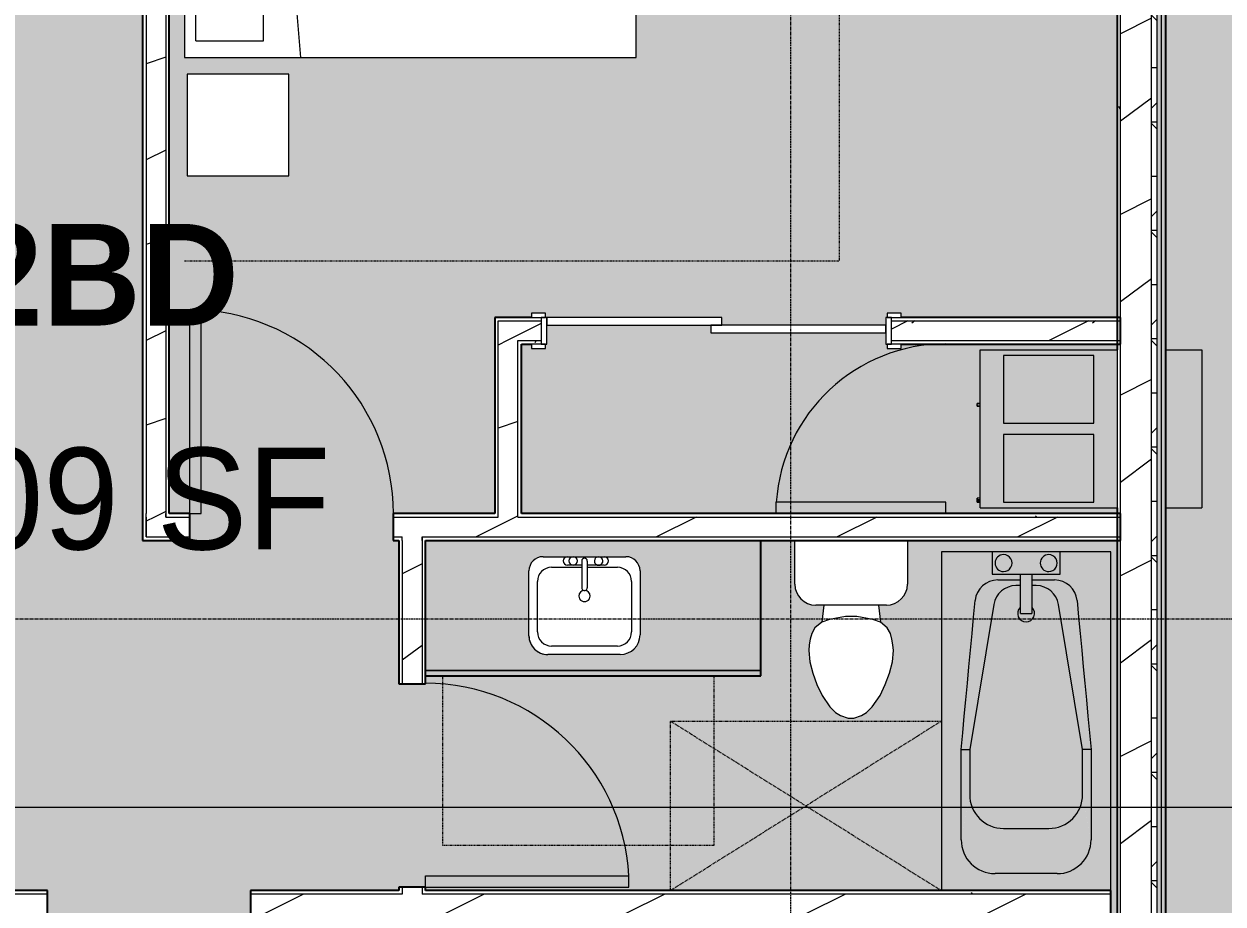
# Model space of a CAD drawing. Header units: inches. Extents: x -4501 to -113, y 9396 to 12816.
# Drawn here: x -2300 to -2087.7, y 11818.1 to 11973.9 of the extents above; entities that cross this region are included whole.
import ezdxf

# ---------------------------------------------------------------- set-up
doc = ezdxf.new("R2010")
doc.units = ezdxf.units.IN
doc.header["$MEASUREMENT"] = 0
for name, pattern in [('Dash 1_16_', [0.125, 0.0625, -0.0625]), ('Grid Line 1_2_', [0.875, 0.5, -0.125, 0.125, -0.125]), ('Hidden 1_8_', [0.1875, 0.125, -0.0625])]:
    doc.linetypes.add(name, pattern=pattern)
for name, color, linetype, lineweight in [('0-1', 7, 'Continuous', 5), ('0-3', 7, 'Continuous', 9), ('A-AREA-IDEN', 2, 'Continuous', 9), ('A-AREA-PATT-5', 254, 'Continuous', 9), ('A-DETL-HDLN-1', 7, 'Hidden 1_8_', 9), ('A-DOOR-3', 7, 'Continuous', 9), ('A-DOOR-4', 90, 'Continuous', 13), ('A-DOOR-FRAM-2', 90, 'Continuous', 13), ('A-FLOR-5', 192, 'Continuous', 5), ('A-WALL', 113, 'Continuous', 9), ('A-WALL-3', 250, 'Continuous', 25), ('A-WALL-4', 7, 'Continuous', 9), ('A-WALL-5', 113, 'Continuous', 5), ('A-WALL-6', 113, 'Continuous', 25), ('A-WALL-PATT-1', 7, 'Continuous', 9), ('A-WALL-PATT-2', 8, 'Continuous', 9), ('A-WALL-PATT-3', 111, 'Continuous', 9), ('G-ANNO-SYMB', 111, 'Continuous', 9), ('I-FURN-2', 7, 'Continuous', 9), ('I-FURN-HDLN-1', 254, 'Dash 1_16_', 9), ('M-EQPM-1', 8, 'Continuous', 9), ('M-EQPM-2', 7, 'Continuous', 9), ('P-SANR-FIXT-1', 7, 'Continuous', 9), ('P-SANR-FIXT-2', 254, 'Continuous', 9), ('Q-CASE-1', 254, 'Continuous', 9), ('Q-CASE-2', 250, 'Continuous', 25), ('Q-CASE-3', 7, 'Continuous', 9), ('S-GRID-1', 1, 'Grid Line 1_2_', 9)]:
    doc.layers.add(name, color=color, linetype=linetype, lineweight=lineweight)
doc.styles.add('Century Gothic', font='ufonts.com_century-gothic.ttf', dxfattribs={"height": 18})
doc.styles.add('Century Gothic_B', font='GOTHICB.TTF', dxfattribs={"height": 18})
pattern_1 = [(0, (0, 0), (61.44, 15.36), [2.534, -43.546, 2.534, -43.546, -245.76]), (0, (0, 0), (61.44, 15.36), [-92.16, 2.534, -89.626, 2.534, -43.546, -107.52]), (0, (0, 0), (61.44, 15.36), [-230.4, 2.534, -28.186, 2.534, -74.266]), (120, (23.04, 7.68), (-44.02215, 45.5286), [2.534, -43.546, 2.534, -43.546, -245.76]), (120, (23.04, 7.68), (-44.02215, 45.5286), [-92.16, 2.534, -89.626, 2.534, -43.546, -107.52]), (120, (23.04, 7.68), (-44.02215, 45.5286), [-230.4, 2.534, -28.186, 2.534, -74.266]), (240, (30.72, 38.4), (-17.41785, -60.8886), [2.534, -43.546, 2.534, -43.546, -245.76]), (240, (30.72, 38.4), (-17.41785, -60.8886), [-92.16, 2.534, -89.626, 2.534, -43.546, -107.52]), (240, (30.72, 38.4), (-17.41785, -60.8886), [-230.4, 2.534, -28.186, 2.534, -74.266])]
pattern_2 = [(216.87, (12.795, 31.987), (95.9612857, 63.9749714), [15.994, -143.942]), (206.565, (31.987, 22.391), (-31.986981, -31.986924), [35.763, -35.763]), (198.435, (31.987, 6.397), (-63.974746, -31.987128), [20.231, -80.922])]

# ---------------------------------------------------------------- blocks, each defined once
blk = doc.blocks.new('Single-Flush - 36_ x 84_-1372824-FLOOR PLAN - 1ST FLOOR')
at = {"layer": 'A-DOOR-3'}
blk.add_arc((18, -2.38), 36.07, 180, 266.8211, dxfattribs=at)
at = {"layer": 'A-DOOR-4'}
for p, q in [((16, -2.38), (16, -38.39)), ((18, -2.38), (16, -2.38)), ((18, -2.38), (18, -38.39)), ((18, -38.39), (16, -38.39))]:
    blk.add_line(p, q, dxfattribs=at)
blk = doc.blocks.new('Bed-Standard - King 78_ x 80_-1242963-FLOOR PLAN - 1ST FLOOR')
at = {"layer": 'I-FURN-2'}
for p, q in [((49.69, 38.2), (-28.31, 38.2)), ((-28.31, 38.2), (-28.31, -41.8)), ((-25.31, 36.2), (-25.31, 24.2)), ((-25.31, 36.2), (46.69, 36.2)), ((46.69, 36.2), (46.69, 24.2)), ((49.69, -41.8), (49.69, 38.2)), ((49.69, 24.2), (-28.31, 17.63)), ((-25.31, 24.2), (46.69, 24.2)), ((-28.31, -41.8), (49.69, -41.8))]:
    blk.add_line(p, q, dxfattribs=at)
at = {"layer": 'I-FURN-HDLN-1'}
for p, q in [((-64.31, 38.2), (-64.31, -77.8)), ((73.69, -77.8), (73.69, 38.2)), ((-64.31, -77.8), (73.69, -77.8))]:
    blk.add_line(p, q, dxfattribs=at)
blk = doc.blocks.new('Table-Night Stand - 18_ x 18_ x 24_-1352623-FLOOR PLAN - 1ST FLOOR')
at = {"layer": 'I-FURN-2'}
for p, q in [((18.15, 18), (0.15, 18)), ((0.15, 18), (0.15, 0)), ((18.15, 0), (18.15, 18)), ((0.15, 0), (18.15, 0))]:
    blk.add_line(p, q, dxfattribs=at)
blk = doc.blocks.new('FOLDING_SLIDING CLOSET - 60_ x 80_-1372877-FLOOR PLAN - 1ST FLOOR')
at = {"layer": 'A-DOOR-3'}
for p, q in [((-30.25, 3), (-32.75, 3)), ((-32.75, 3), (-32.75, 2.25)), ((-32.75, 2.25), (-30.25, 2.25)), ((-30.25, 2.25), (-30.25, 3)), ((32.75, 3), (30.25, 3)), ((30.25, 3), (30.25, 2.25)), ((30.25, 2.25), (32.75, 2.25)), ((32.75, 2.25), (32.75, 3)), ((-30.25, -2.5), (-32.75, -2.5)), ((-32.75, -2.5), (-32.75, -3.25)), ((-32.75, -3.25), (-30.25, -3.25)), ((-30.25, -3.25), (-30.25, -2.5)), ((32.75, -2.5), (30.25, -2.5)), ((30.25, -2.5), (30.25, -3.25)), ((30.25, -3.25), (32.75, -3.25)), ((32.75, -3.25), (32.75, -2.5))]:
    blk.add_line(p, q, dxfattribs=at)
at = {"layer": 'A-DOOR-4'}
for p, q in [((1, 2.25), (-30, 2.25)), ((-30, 2.25), (-30, 0.87)), ((1, 0.87), (1, 2.25)), ((-30, 0.87), (1, 0.87)), ((30, 0.87), (-1, 0.87)), ((-1, 0.87), (-1, -0.5)), ((30, -0.5), (30, 0.87)), ((-1, -0.5), (30, -0.5))]:
    blk.add_line(p, q, dxfattribs=at)
at = {"layer": 'A-DOOR-FRAM-2'}
for p, q in [((-30, 2.25), (-31, 2.25)), ((-31, 2.25), (-31, -2.5)), ((-30, -2.5), (-30, 2.25)), ((30, 2.25), (30, -2.5)), ((31, 2.25), (30, 2.25)), ((31, -2.5), (31, 2.25)), ((-31, -2.5), (-30, -2.5)), ((30, -2.5), (31, -2.5))]:
    blk.add_line(p, q, dxfattribs=at)
blk = doc.blocks.new('M_Sink Vanity-Square - 500 x 440mm-1372835-FLOOR PLAN - 1ST FLOOR')
at = {"layer": 'P-SANR-FIXT-1'}
for p, q in [((-5.72, 10.23), (7.14, 10.23)), ((-5.72, 10.23), (7.14, 10.23)), ((-5.22, 8.73), (6.46, 8.73)), ((-9.22, -4.59), (-9.22, 6.73)), ((-9.22, -4.59), (-9.22, 6.73)), ((10.46, 6.91), (10.46, -4.59)), ((10.46, 6.91), (10.46, -4.59)), ((-7.72, -2.72), (-7.72, 6.23)), ((8.96, 6.23), (8.96, -2.72)), ((0.12, -6.33), (0.12, -1.59)), ((1.12, -6.33), (1.12, -1.59)), ((0.12, -5.22), (-5.22, -5.22)), ((-2.88, -5.59), (0.12, -5.59)), ((6.46, -5.22), (1.12, -5.22)), ((1.12, -5.59), (3.62, -5.59)), ((7.96, -7.09), (-6.72, -7.09)), ((7.96, -7.09), (-6.72, -7.09)), ((3.62, -7.09), (-2.88, -7.09))]:
    blk.add_line(p, q, dxfattribs=at)
for centre, radius, start, end in [((-5.72, 6.73), 3.5, 90, 180), ((-5.72, 6.73), 3.5, 90, 180), ((-5.22, 6.23), 2.5, 90, 180), ((6.46, 6.23), 2.5, 360, 90), ((7.14, 6.91), 3.32, 0, 90), ((7.14, 6.91), 3.32, 360, 90), ((0.62, -0.13), 1, 360, 180), ((0.62, -0.13), 1, 180, 0), ((0.62, -1.59), 0.5, 360, 180), ((-5.22, -2.72), 2.5, 180, 270), ((6.46, -2.72), 2.5, 270, 360), ((-6.72, -4.59), 2.5, 180, 270), ((-6.72, -4.59), 2.5, 180, 270), ((-2.88, -6.34), 0.75, 90, 270), ((-1.88, -6.34), 0.75, 360, 180), ((-1.88, -6.34), 0.75, 180, 0), ((0.62, -6.33), 0.5, 180, 0), ((2.62, -6.34), 0.75, 0, 180), ((2.62, -6.34), 0.75, 180, 0), ((3.62, -6.34), 0.75, 270, 90), ((7.96, -4.59), 2.5, 270, 0), ((7.96, -4.59), 2.5, 270, 0)]:
    blk.add_arc(centre, radius, start, end, dxfattribs=at)
blk = doc.blocks.new('Toilet-Domestic-3D - Toilet-Domestic-3D-1352612-FLOOR PLAN - 1ST FLOOR')
at = {"layer": 'P-SANR-FIXT-1'}
for p, q in [((-9.98, 11.75), (-9.98, 19.48)), ((9.98, 19.48), (9.98, 11.75)), ((6.25, 8.02), (-6.25, 8.02)), ((-4.86, 8.02), (-5.21, 5)), ((4.86, 8.02), (5.21, 5)), ((-5.21, 5), (-6.4, 4)), ((-3.84, 5.5), (-5.21, 5)), ((-1, 6), (-3.84, 5.5)), ((1, 6), (-1, 6)), ((3.84, 5.5), (1, 6)), ((5.21, 5), (3.84, 5.5)), ((6.4, 4), (5.21, 5)), ((-6.97, 3), (-7.24, 2)), ((-6.4, 4), (-6.97, 3)), ((6.97, 3), (6.4, 4)), ((7.24, 2), (6.97, 3)), ((-7.41, 1), (-7.5, 0)), ((-7.24, 2), (-7.41, 1)), ((7.41, 1), (7.24, 2)), ((7.5, 0), (7.41, 1)), ((-7.5, 0), (-7.33, -1.99)), ((-7.33, -1.99), (-6.79, -4)), ((6.79, -4), (7.33, -1.99)), ((7.33, -1.99), (7.5, 0)), ((-6.79, -4), (-6.06, -6)), ((6.06, -6), (6.79, -4)), ((-6.06, -6), (-5.13, -8)), ((5.13, -8), (6.06, -6)), ((-5.13, -8), (-3.74, -10)), ((3.74, -10), (5.13, -8)), ((-3.74, -10), (-2.74, -11)), ((2.74, -11), (3.74, -10)), ((-2.74, -11), (-1.87, -11.5)), ((-1.87, -11.5), (-0.5, -12)), ((-0.5, -12), (0.5, -12)), ((0.5, -12), (1.87, -11.5)), ((1.87, -11.5), (2.74, -11))]:
    blk.add_line(p, q, dxfattribs=at)
for centre, start, end in [((-6.25, 11.75), 180, 270), ((6.25, 11.75), 270, 360)]:
    blk.add_arc(centre, 3.73, start, end, dxfattribs=at)
blk = doc.blocks.new('OD_CW_Base Cabinet - OD_CW_Base Cabinet-1372836-FLOOR PLAN - 1ST FLOOR')
at = {"layer": 'Q-CASE-1'}
h = blk.add_hatch(color=256, dxfattribs=at)
h.paths.add_polyline_path([(55.92, 1), (61.99, 1), (61.99, 24), (2.61, 24), (2.61, 1), (40.61, 1)], flags=0)
h.paths.add_polyline_path([(26.78, 3.8), (24.25, 3.8), (23.39, 3.92), (22.59, 4.25), (21.9, 4.77), (21.37, 5.46), (21.04, 6.26), (20.93, 7.12), (21.01, 19.27), (21.26, 19.88), (21.66, 20.39), (22.18, 20.79), (22.78, 21.04), (23.43, 21.13), (38.76, 21.04), (39.36, 20.79), (39.88, 20.39), (40.28, 19.88), (40.53, 19.27), (40.61, 18.63), (40.61, 7.3), (40.49, 6.4), (40.14, 5.55), (39.59, 4.83), (38.86, 4.27), (38.02, 3.92), (37.11, 3.8)], flags=0)
blk.add_hatch(color=256, dxfattribs=at).paths.add_polyline_path([(61.99, 0), (61.99, 1), (2.61, 1), (2.61, 0)], flags=0)
at = {"layer": 'Q-CASE-2'}
for p, q in [((61.99, 0), (61.99, 24)), ((2.61, 0), (61.99, 0))]:
    blk.add_line(p, q, dxfattribs=at)
at = {"layer": 'Q-CASE-3'}
for p, q in [((61.99, 24), (61.99, 1)), ((2.61, 1), (61.99, 1)), ((61.99, 1), (2.61, 1)), ((61.99, 0), (2.61, 0)), ((61.99, 1), (61.99, 0))]:
    blk.add_line(p, q, dxfattribs=at)
blk = doc.blocks.new('Bath Tub - Maestro - 60_x30_-1352617-FLOOR PLAN - 1ST FLOOR')
at = {"layer": 'P-SANR-FIXT-2'}
for points in [[(60, 20.22), (60, 30), (0, 30), (0, 21), (4, 21), (4, 16), (5, 16), (5.06, 20.74), (5.21, 21.33), (5.48, 21.94), (5.83, 22.49), (6.27, 22.97), (6.79, 23.38), (7.36, 23.69), (7.98, 23.91), (9.35, 24.09), (35, 26.5), (51, 26.5), (52.55, 26.3), (54, 25.7), (55.24, 24.74), (56.2, 23.5), (56.8, 22.05), (57, 20.22), (57, 9.5), (56.91, 8.46), (56.64, 7.45), (56.2, 6.5), (55.6, 5.64), (54.86, 4.9), (54, 4.3), (53.05, 3.86), (52.04, 3.59), (51, 3.5), (35, 3.5), (7.98, 6.09), (7.36, 6.31), (6.79, 6.62), (6.27, 7.03), (5.83, 7.51), (5.48, 8.06), (5.21, 8.67), (5.05, 9.3), (5, 9.96), (5, 14), (4, 13.96), (4, 9), (0, 9), (0, 0), (60, 0), (60, 5.65)], [(35, 25), (35, 26.5), (8.63, 24.03), (9.35, 20.74), (34.79, 24.97)], [(51, 26.5), (35, 26.5), (35, 25), (43, 25), (49.91, 26.3)], [(57, 20.5), (56.8, 22.05), (56.2, 23.5), (55.24, 24.74), (53.74, 25.8), (52.55, 26.3), (51, 26.5), (43, 25), (44.55, 24.8), (46, 24.2), (47.24, 23.24), (48.2, 22), (48.84, 20.22), (49, 19), (56.8, 20.46)], [(9.35, 20.74), (8.63, 24.03), (7.98, 23.91), (7.35, 23.69), (6.74, 23.34), (6.27, 22.97), (5.72, 22.32), (5.48, 21.94), (5.21, 21.33), (5.01, 20.22), (5.05, 19.87), (6, 16.8), (6.24, 18.17), (6.98, 19.41), (8.03, 20.28), (9.22, 20.7)], [(49, 11), (49, 19), (48.8, 20.55), (48.16, 22.05), (47.03, 23.4), (46, 24.2), (44.55, 24.8), (42.98, 25), (34.79, 24.97), (9.22, 20.7), (7.96, 20.22), (6.82, 19.17), (6.24, 18.17), (6, 16.8), (6, 16), (10.94, 16), (10.94, 14), (6, 14), (6.05, 12.94), (6.24, 11.83), (6.98, 10.59), (8.03, 9.72), (9.35, 9.26), (35, 5), (43, 5), (44.55, 5.2), (46.03, 5.83), (47.28, 6.81), (48.2, 8), (48.8, 9.5), (48.9, 10.25)], [(57, 20.5), (49, 19), (49, 11), (57, 9.5), (57, 20.22)], [(10.94, 16), (4, 16), (4, 14), (10.94, 14)], [(9.35, 9.26), (8.03, 9.72), (6.95, 10.62), (6.24, 11.83), (6, 13.2), (5, 9.96), (5.05, 9.3), (5.24, 8.6), (5.72, 7.68), (5.87, 7.47), (6.33, 6.98), (6.79, 6.62), (7.36, 6.31), (8, 6.08), (8.63, 5.97), (9.22, 8.67)], [(57, 9.5), (49, 11), (48.8, 9.45), (48.12, 7.9), (47.24, 6.76), (46, 5.8), (44.55, 5.2), (43.07, 4.99), (51, 3.5), (52.04, 3.59), (53.05, 3.86), (54, 4.3), (54.95, 5), (55.72, 5.83), (56.34, 6.81), (56.76, 7.9), (56.93, 8.66)], [(35, 4.91), (35, 5), (9.35, 9.26), (8.63, 5.97), (35, 3.5), (35, 4.87)], [(51, 3.5), (42.98, 5), (35, 5), (35, 3.5), (49, 3.5)]]:
    blk.add_hatch(color=256, dxfattribs=at).paths.add_polyline_path(points, flags=0)
h = blk.add_hatch(color=256, dxfattribs=at)
h.paths.add_polyline_path([(4, 17.7), (4, 21), (0, 21), (0, 9), (4, 9), (4, 17.55)], flags=0)
h.paths.add_polyline_path([(3.5, 11), (3.45, 10.61), (3.3, 10.25), (3.06, 9.94), (2.75, 9.7), (2.39, 9.55), (2, 9.5), (1.61, 9.55), (1.25, 9.7), (0.94, 9.94), (0.7, 10.25), (0.55, 10.61), (0.5, 11), (0.55, 11.39), (0.7, 11.75), (0.94, 12.06), (1.25, 12.3), (1.61, 12.45), (2, 12.5), (2.39, 12.45), (2.75, 12.3), (3.06, 12.06), (3.33, 11.67), (3.45, 11.39)], flags=0)
h.paths.add_polyline_path([(3.5, 19), (3.33, 18.33), (3.3, 18.25), (3.02, 17.91), (2.75, 17.7), (2.39, 17.55), (2, 17.5), (1.61, 17.55), (1.25, 17.7), (0.94, 17.94), (0.7, 18.25), (0.55, 18.61), (0.5, 19), (0.55, 19.39), (0.7, 19.75), (1.15, 20.22), (1.25, 20.3), (1.61, 20.45), (2, 20.5), (2.39, 20.45), (2.85, 20.22), (3.06, 20.06), (3.3, 19.75), (3.45, 19.39)], flags=0)
h = blk.add_hatch(color=256, dxfattribs=at)
h.paths.add_polyline_path([(3.5, 11), (3.33, 11.67), (3.3, 11.75), (3.06, 12.06), (2.75, 12.3), (2.39, 12.45), (2, 12.5), (1.61, 12.45), (1.25, 12.3), (0.94, 12.06), (0.7, 11.75), (0.55, 11.39), (0.5, 11), (0.55, 10.61), (0.7, 10.25), (0.94, 9.94), (1.25, 9.7), (1.61, 9.55), (2, 9.5), (2.39, 9.55), (2.75, 9.7), (3.06, 9.94), (3.3, 10.25), (3.45, 10.61)], flags=0)
h.paths.add_polyline_path([(3.5, 19), (3.45, 19.39), (3.3, 19.75), (2.85, 20.22), (2.75, 20.3), (2.38, 20.45), (2, 20.5), (1.61, 20.45), (1.15, 20.22), (0.94, 20.06), (0.7, 19.75), (0.55, 19.39), (0.5, 19), (0.55, 18.61), (0.7, 18.25), (0.94, 17.94), (1.25, 17.7), (1.61, 17.55), (2, 17.5), (2.39, 17.55), (3.02, 17.91), (3.06, 17.94), (3.33, 18.33), (3.45, 18.61)], flags=0)
h = blk.add_hatch(color=256, dxfattribs=at)
h.paths.add_polyline_path([(6, 16), (6, 16.8), (5, 20.04), (5, 16), (5.86, 16)], flags=0)
h.paths.add_polyline_path([(6, 14), (5, 14), (5.05, 10.13), (6, 13.2)], flags=0)
at = {"layer": 'P-SANR-FIXT-1'}
for p, q in [((60, 30), (0, 30)), ((0, 30), (0, 21)), ((35, 26.5), (51, 26.5)), ((35, 26.5), (35, 25)), ((35, 25), (9.35, 20.74)), ((43, 25), (35, 25)), ((4, 21), (0, 21)), ((0, 21), (0, 9)), ((4, 16), (4, 21)), ((5, 16), (5, 20.04)), ((57, 20.5), (57, 9.5)), ((49, 11), (49, 19)), ((4, 14), (4, 16)), ((4, 16), (10.94, 16)), ((6, 16.8), (6, 16)), ((10.94, 14), (10.94, 16)), ((4, 9), (4, 14)), ((10.94, 14), (4, 14)), ((5, 9.96), (5, 14)), ((6, 14), (6, 13.2)), ((0, 9), (0, 0)), ((0, 9), (4, 9)), ((9.35, 9.26), (35, 5)), ((35, 3.5), (35, 5)), ((35, 5), (43, 5)), ((51, 3.5), (35, 3.5)), ((0, 0), (60, 0))]:
    blk.add_line(p, q, dxfattribs=at)
at = {"layer": 'P-SANR-FIXT-1', "flags": 128}
for points in [[(8.63, 24.03), (11.56, 24.3), (14.49, 24.58), (17.42, 24.85), (20.35, 25.13), (23.28, 25.4), (26.21, 25.68), (29.14, 25.95), (32.07, 26.23), (35, 26.5)], [(35, 3.5), (32.07, 3.77), (29.14, 4.05), (26.21, 4.32), (23.28, 4.6), (20.35, 4.87), (17.42, 5.15), (14.49, 5.42), (11.56, 5.7), (8.63, 5.97)]]:
    blk.add_lwpolyline(points, dxfattribs=at)
at = {"layer": 'P-SANR-FIXT-1'}
for centre, radius, start, end in [((51, 20.5), 6, 360, 90), ((9, 20.04), 4, 95.3558, 180), ((43, 19), 6, 360, 90), ((2, 19), 1.5, 360, 180), ((10, 16.8), 4, 99.4223, 180), ((2, 19), 1.5, 180, 360), ((10.94, 15), 1.5, 360, 135), ((10.94, 15), 1.5, 225, 360), ((10, 13.2), 4, 180, 260.5777), ((2, 11), 1.5, 360, 180), ((2, 11), 1.5, 180, 360), ((43, 11), 6, 270, 0), ((9, 9.96), 4, 180, 264.6442), ((51, 9.5), 6, 270, 360)]:
    blk.add_arc(centre, radius, start, end, dxfattribs=at)
blk = doc.blocks.new('Single-Flush - 36_ x 84_-1372839-FLOOR PLAN - 1ST FLOOR')
at = {"layer": 'A-DOOR-3'}
blk.add_arc((18, 2.37), 36.07, 93.1789, 180, dxfattribs=at)
at = {"layer": 'A-DOOR-4'}
for p, q in [((16, 2.37), (16, 38.39)), ((18, 38.39), (16, 38.39)), ((18, 2.37), (18, 38.39)), ((18, 2.37), (16, 2.37))]:
    blk.add_line(p, q, dxfattribs=at)
blk = doc.blocks.new('HVAC_SPVU_AlliedAir_MGE4 - HVAC_SPVU_AlliedAir_MGE4-V63-FLOOR PLAN - 1ST FLOOR')
at = {"layer": 'M-EQPM-1'}
h = blk.add_hatch(color=256, dxfattribs=at)
h.paths.add_polyline_path([(-14, 12.13), (-14, -12.12), (14, -12.12), (14, 12.13), (-13, 12.13)], flags=0)
h.paths.add_polyline_path([(-13, 8), (-1, 8), (-1, -8), (-13, -8), (-13, -1.25)], flags=0)
h.paths.add_polyline_path([(1, 8), (13, 8), (13, -8), (1, -8)], flags=0)
for points in [[(-12.89, 12.13), (-12.36, 12.13), (-12.44, 12.63), (-12.89, 12.63)], [(4.19, 12.13), (4.31, 12.13), (4.25, 12.63), (4.19, 12.63)], [(-14, -27.12), (14, -27.12), (14, -20.75), (-14, -20.75)]]:
    blk.add_hatch(color=256, dxfattribs=at).paths.add_polyline_path(points, flags=0)
h = blk.add_hatch(color=256, dxfattribs=at)
h.paths.add_polyline_path([(-13, -8), (-1, -8), (-1, 8), (-13, 8), (-13, -1.25)], flags=0)
h.paths.add_polyline_path([(1, -8), (13, -8), (13, 8), (1, 8)], flags=0)
at = {"layer": 'M-EQPM-2'}
for p, q in [((-14, 12.13), (14, 12.13)), ((-14, 12.13), (-14, -12.12)), ((-13, 12.63), (-13, 12.13)), ((-12.89, 12.63), (-13, 12.63)), ((-13, 12.63), (-12.25, 12.63)), ((-12.25, 12.63), (-12.36, 12.63)), ((-12.25, 12.13), (-12.25, 12.63)), ((4, 12.63), (4, 12.13)), ((4.19, 12.63), (4, 12.63)), ((4, 12.63), (4.5, 12.63)), ((4.5, 12.63), (4.31, 12.63)), ((4.5, 12.13), (4.5, 12.63)), ((14, 12.13), (14, -12.12)), ((-1, 8), (-13, 8)), ((-13, 8), (-13, -8)), ((-1, -8), (-1, 8)), ((13, 8), (1, 8)), ((1, 8), (1, -8)), ((13, -8), (13, 8)), ((-13, -8), (-1, -8)), ((1, -8), (13, -8)), ((14, -12.12), (-14, -12.12)), ((-14, -20.75), (-14, -27.12)), ((14, -20.75), (14, -27.12)), ((14, -27.12), (-14, -27.12))]:
    blk.add_line(p, q, dxfattribs=at)
blk = doc.blocks.new('Single-Flush - 30_ x 80_-1421383-FLOOR PLAN - 1ST FLOOR')
at = {"layer": 'A-DOOR-3'}
blk.add_arc((15, -2.375), 30.067, 180, 266.18593, dxfattribs=at)
at = {"layer": 'A-DOOR-4'}
for p, q in [((13, -2.375), (13, -32.375)), ((15, -2.375), (13, -2.375)), ((15, -2.375), (15, -32.375)), ((15, -32.375), (13, -32.375))]:
    blk.add_line(p, q, dxfattribs=at)
blk = doc.blocks.new('1750 Ox - Unit Layouts_rvt-1-FLOOR PLAN - 1ST FLOOR')
at = {"layer": 'A-WALL-PATT-1'}
h = blk.add_hatch(dxfattribs=at)
h.set_pattern_fill('FP_2', color=256, style=0, pattern_type=2)
h.set_pattern_definition(pattern_1)
h.paths.add_polyline_path([(-2279.06, 11883.13), (-2278.43, 11883.13), (-2278.44, 12080.59), (-2279.06, 12080.59), (-2279.06, 11883.18)], flags=0)
h = blk.add_hatch(dxfattribs=at)
h.set_pattern_fill('FP_2', color=256, style=0, pattern_type=2)
h.set_pattern_definition(pattern_1)
h.paths.add_polyline_path([(-2106.45, 11917.25), (-2106.45, 11917.88), (-2146.42, 11917.88), (-2146.42, 11917.25), (-2130.7, 11917.25)], flags=0)
h.paths.add_polyline_path([(-2212.56, 11917.25), (-2208.42, 11917.25), (-2208.42, 11917.88), (-2212.56, 11917.88)], flags=0)
h = blk.add_hatch(dxfattribs=at)
h.set_pattern_fill('FP_2', color=256, style=0, pattern_type=2)
h.set_pattern_definition(pattern_1)
h.paths.add_polyline_path([(-2216.68, 11886.63), (-2216.06, 11886.63), (-2216.06, 11887.25), (-2234.68, 11887.25), (-2234.68, 11886.63), (-2222.03, 11886.63)], flags=0)
h.paths.add_polyline_path([(-2106.45, 11886.63), (-2106.45, 11887.25), (-2212.56, 11887.25), (-2212.56, 11886.63), (-2117.33, 11886.63)], flags=0)
h.paths.add_polyline_path([(-2270.68, 11886.63), (-2270.68, 11887.25), (-2274.93, 11887.25), (-2274.93, 11886.63), (-2274.31, 11886.63)], flags=0)
h = blk.add_hatch(dxfattribs=at)
h.set_pattern_fill('FP_2', color=256, style=0, pattern_type=2)
h.set_pattern_definition(pattern_1)
h.paths.add_polyline_path([(-2107.55, 11819.88), (-2107.55, 11820.5), (-2229.55, 11820.5), (-2229.55, 11819.88), (-2111.05, 11819.88)], flags=0)
h.paths.add_polyline_path([(-2370.3, 11819.88), (-2359.3, 11819.88), (-2359.3, 11820.5), (-2370.3, 11820.5)], flags=0)
h.paths.add_polyline_path([(-2295.91, 11819.88), (-2295.91, 11820.5), (-2309.3, 11820.5), (-2309.3, 11819.88), (-2301.8, 11819.88)], flags=0)
h.paths.add_polyline_path([(-2259.91, 11819.88), (-2233.05, 11819.88), (-2233.05, 11820.5), (-2259.91, 11820.5)], flags=0)
at = {"layer": 'A-WALL-PATT-2'}
h = blk.add_hatch(dxfattribs=at)
h.set_pattern_fill('FP_4', color=256, style=0, pattern_type=2)
h.set_pattern_definition(pattern_2)
h.paths.add_polyline_path([(-2274.93, 11886.63), (-2274.93, 12080.69), (-2278.43, 12080.69), (-2278.43, 11886.63)], flags=0)
h = blk.add_hatch(dxfattribs=at)
h.set_pattern_fill('FP_4', color=256, style=0, pattern_type=2)
h.set_pattern_definition(pattern_2)
h.paths.add_polyline_path([(-2130.7, 11917.88), (-2106.45, 11917.93), (-2106.45, 11921.38), (-2146.42, 11921.38), (-2146.42, 11917.88)], flags=0)
h.paths.add_polyline_path([(-2212.56, 11917.88), (-2208.42, 11917.88), (-2208.42, 11921.38), (-2216.06, 11921.38), (-2216.06, 11917.88)], flags=0)
h = blk.add_hatch(dxfattribs=at)
h.set_pattern_fill('FP_4', color=256, style=0, pattern_type=2)
h.set_pattern_definition(pattern_2)
h.paths.add_polyline_path([(-2216.06, 11886.63), (-2212.56, 11886.63), (-2212.56, 11917.88), (-2216.06, 11917.88), (-2216.06, 11887.25)], flags=0)
h = blk.add_hatch(dxfattribs=at)
h.set_pattern_fill('FP_4', color=256, style=0, pattern_type=2)
h.set_pattern_definition(pattern_2)
h.paths.add_polyline_path([(-2106.45, 11883.13), (-2105.82, 11883.13), (-2105.82, 11886.63), (-2234.68, 11886.63), (-2234.68, 11883.13), (-2117.33, 11883.13)], flags=0)
h.paths.add_polyline_path([(-2274.93, 11883.13), (-2270.68, 11883.13), (-2270.68, 11886.63), (-2278.43, 11886.63), (-2278.43, 11883.13)], flags=0)
h = blk.add_hatch(dxfattribs=at)
h.set_pattern_fill('FP_4', color=256, style=0, pattern_type=2)
h.set_pattern_definition(pattern_2)
h.paths.add_polyline_path([(-2233.05, 11819.88), (-2229.55, 11819.88), (-2229.55, 11821.13), (-2233.05, 11821.13), (-2233.05, 11820.5)], flags=0)
h.paths.add_polyline_path([(-2229.55, 11857.13), (-2229.55, 11883.13), (-2233.05, 11883.13), (-2233.05, 11857.13)], flags=0)
h = blk.add_hatch(dxfattribs=at)
h.set_pattern_fill('FP_4', color=256, style=0, pattern_type=2)
h.set_pattern_definition(pattern_2)
h.paths.add_polyline_path([(-2107.55, 11816.38), (-2107.55, 11819.88), (-2259.91, 11819.88), (-2259.91, 11816.38), (-2117.33, 11816.38)], flags=0)
h.paths.add_polyline_path([(-2359.3, 11816.38), (-2359.3, 11819.88), (-2366.8, 11819.88), (-2366.8, 11816.38), (-2366.17, 11816.38)], flags=0)
h.paths.add_polyline_path([(-2309.3, 11816.38), (-2295.91, 11816.38), (-2295.91, 11819.88), (-2309.3, 11819.88)], flags=0)
at = {"layer": 'A-DETL-HDLN-1'}
for p, q in [((-2225.89, 11828.5), (-2225.89, 11858.5)), ((-2177.89, 11858.5), (-2177.89, 11828.5)), ((-2185.55, 11850.5), (-2137.55, 11850.5)), ((-2185.55, 11820.5), (-2185.55, 11850.5)), ((-2185.55, 11850.5), (-2137.55, 11820.5)), ((-2137.55, 11850.5), (-2185.55, 11820.5)), ((-2177.89, 11828.5), (-2225.89, 11828.5))]:
    blk.add_line(p, q, dxfattribs=at)
at = {"layer": 'A-WALL-3'}
for p, q in [((-2279.06, 12080.69), (-2279.06, 11887.25)), ((-2274.31, 11887.25), (-2274.31, 12080.69)), ((-2210.17, 11922), (-2216.68, 11922)), ((-2216.68, 11922), (-2216.68, 11921.38)), ((-2216.68, 11921.38), (-2216.68, 11917.25)), ((-2105.82, 11922), (-2144.67, 11922)), ((-2105.82, 11917.25), (-2105.82, 11922)), ((-2216.68, 11917.25), (-2216.68, 11887.25)), ((-2211.93, 11917.25), (-2210.17, 11917.25)), ((-2211.93, 11887.25), (-2211.93, 11917.25)), ((-2144.67, 11917.25), (-2105.82, 11917.25)), ((-2279.06, 11887.25), (-2279.06, 11883.13)), ((-2270.68, 11887.25), (-2274.31, 11887.25)), ((-2270.68, 11882.5), (-2270.68, 11887.25)), ((-2216.68, 11887.25), (-2234.68, 11887.25)), ((-2234.68, 11887.25), (-2234.68, 11882.5)), ((-2105.82, 11887.25), (-2211.93, 11887.25)), ((-2105.82, 11882.5), (-2105.82, 11887.25)), ((-2279.06, 11883.13), (-2279.06, 11882.5)), ((-2279.06, 11882.5), (-2270.68, 11882.5)), ((-2234.68, 11882.5), (-2233.67, 11882.5)), ((-2233.67, 11882.5), (-2233.67, 11857.13)), ((-2228.92, 11857.13), (-2228.92, 11882.5)), ((-2228.92, 11882.5), (-2105.82, 11882.5)), ((-2233.67, 11857.13), (-2228.92, 11857.13)), ((-2228.92, 11821.13), (-2233.67, 11821.13)), ((-2233.67, 11821.13), (-2233.67, 11820.5)), ((-2228.92, 11820.5), (-2228.92, 11821.13)), ((-2295.91, 11820.5), (-2307.55, 11820.5)), ((-2295.91, 11815.75), (-2295.91, 11820.5)), ((-2233.67, 11820.5), (-2259.91, 11820.5)), ((-2259.91, 11820.5), (-2259.91, 11815.75)), ((-2107.55, 11820.5), (-2228.92, 11820.5)), ((-2107.55, 11815.75), (-2107.55, 11820.5))]:
    blk.add_line(p, q, dxfattribs=at)
at = {"layer": 'A-WALL-4'}
for p, q in [((-2278.43, 12080.69), (-2278.43, 11887.25)), ((-2274.93, 12080.69), (-2274.93, 11887.25)), ((-2216.06, 11921.38), (-2208.42, 11921.38)), ((-2216.06, 11917.88), (-2216.06, 11921.38)), ((-2146.42, 11921.38), (-2105.82, 11921.38)), ((-2216.06, 11917.25), (-2216.06, 11917.88)), ((-2216.06, 11887.25), (-2216.06, 11917.25)), ((-2212.56, 11917.88), (-2208.42, 11917.88)), ((-2212.56, 11917.25), (-2212.56, 11917.88)), ((-2212.56, 11887.25), (-2212.56, 11917.25)), ((-2146.42, 11917.88), (-2105.82, 11917.88)), ((-2278.43, 11886.63), (-2278.43, 11887.25)), ((-2278.43, 11886.63), (-2278.43, 11883.13)), ((-2278.43, 11883.13), (-2278.43, 11886.63)), ((-2274.93, 11887.25), (-2274.93, 11886.63)), ((-2274.93, 11886.63), (-2274.93, 11887.25)), ((-2274.93, 11886.63), (-2270.68, 11886.63)), ((-2234.68, 11886.63), (-2216.06, 11886.63)), ((-2216.06, 11886.63), (-2216.06, 11887.25)), ((-2212.56, 11886.63), (-2212.56, 11887.25)), ((-2212.56, 11886.63), (-2105.82, 11886.63)), ((-2278.43, 11883.13), (-2270.68, 11883.13)), ((-2234.68, 11883.13), (-2233.05, 11883.13)), ((-2233.05, 11882.5), (-2233.05, 11883.13)), ((-2233.05, 11882.5), (-2233.05, 11883.13)), ((-2233.05, 11882.5), (-2233.05, 11857.13)), ((-2229.55, 11882.5), (-2229.55, 11883.13)), ((-2229.55, 11883.13), (-2229.55, 11882.5)), ((-2229.55, 11883.13), (-2105.82, 11883.13)), ((-2229.55, 11882.5), (-2229.55, 11857.13)), ((-2233.05, 11821.13), (-2233.05, 11820.5)), ((-2229.55, 11821.13), (-2229.55, 11820.5)), ((-2295.91, 11819.88), (-2309.3, 11819.88)), ((-2233.05, 11819.88), (-2259.91, 11819.88)), ((-2233.05, 11820.5), (-2233.05, 11819.88)), ((-2229.55, 11820.5), (-2229.55, 11819.88)), ((-2107.55, 11819.88), (-2229.55, 11819.88))]:
    blk.add_line(p, q, dxfattribs=at)
at = {"layer": '0-3'}
for name, p, rotation in [('Bed-Standard - King 78_ x 80_-1242963-FLOOR PLAN - 1ST FLOOR', (-2233.42, 11996.3), 90.00000000000318), ('Table-Night Stand - 18_ x 18_ x 24_-1352623-FLOOR PLAN - 1ST FLOOR', (-2253.12, 11946.91), 90.00000000000318), ('Single-Flush - 36_ x 84_-1372824-FLOOR PLAN - 1ST FLOOR', (-2252.68, 11884.88), 180), ('Single-Flush - 30_ x 80_-1421383-FLOOR PLAN - 1ST FLOOR', (-2134.42, 11902.25), 270), ('HVAC_SPVU_AlliedAir_MGE4 - HVAC_SPVU_AlliedAir_MGE4-V63-FLOOR PLAN - 1ST FLOOR', (-2118.57, 11902.25), 90.00000000000449), ('Bath Tub - Maestro - 60_x30_-1352617-FLOOR PLAN - 1ST FLOOR', (-2137.55, 11880.5), 270.0000000000047), ('M_Sink Vanity-Square - 500 x 440mm-1372835-FLOOR PLAN - 1ST FLOOR', (-2200.15, 11872.53), 180), ('Single-Flush - 36_ x 84_-1372839-FLOOR PLAN - 1ST FLOOR', (-2231.3, 11839.13), 269.9999999999972)]:
    blk.add_blockref(name, p, dxfattribs=dict(at, rotation=rotation))
for name, p in [('FOLDING_SLIDING CLOSET - 60_ x 80_-1372877-FLOOR PLAN - 1ST FLOOR', (-2177.42, 11919.75)), ('OD_CW_Base Cabinet - OD_CW_Base Cabinet-1372836-FLOOR PLAN - 1ST FLOOR', (-2231.54, 11858.5)), ('Toilet-Domestic-3D - Toilet-Domestic-3D-1352612-FLOOR PLAN - 1ST FLOOR', (-2153.55, 11863.02))]:
    blk.add_blockref(name, p, dxfattribs=at)

msp = doc.modelspace()

# ---------------------------------------------------------------- hatches: boundary and pattern name
at = {"layer": 'A-AREA-PATT-5'}
h = msp.add_hatch(color=256, dxfattribs=at)
h.paths.add_polyline_path([(-2138.2224, 11685.9894), (-2106.4487, 11685.9894), (-2106.4487, 11882.5005), (-2143.5725, 11882.5005), (-2143.5725, 11874.7743), (-2143.6995, 11873.8099), (-2144.0717, 11872.9112), (-2144.6639, 11872.1394), (-2145.4356, 11871.5473), (-2146.4702, 11871.1571), (-2147.375, 11871.0481), (-2148.6871, 11871.0481), (-2148.3394, 11868.0243), (-2147.1476, 11867.0243), (-2146.5808, 11866.0243), (-2146.223, 11864.5148), (-2146.0487, 11863.0243), (-2146.223, 11861.0319), (-2146.761, 11859.0243), (-2147.4889, 11857.0243), (-2148.4215, 11855.0243), (-2149.809, 11853.0243), (-2150.809, 11852.0243), (-2151.675, 11851.5243), (-2153.0487, 11851.0243), (-2154.0487, 11851.0243), (-2155.4225, 11851.5243), (-2156.2885, 11852.0243), (-2157.2885, 11853.0243), (-2158.6759, 11855.0243), (-2159.6454, 11857.1255), (-2160.3438, 11859.0515), (-2160.8744, 11861.0319), (-2161.0487, 11863.0243), (-2160.8744, 11864.5148), (-2160.7846, 11865.0243), (-2160.5166, 11866.0243), (-2159.9499, 11867.0243), (-2158.7581, 11868.0243), (-2158.4104, 11871.0481), (-2159.7987, 11871.0481), (-2160.7632, 11871.175), (-2161.6618, 11871.5473), (-2162.4336, 11872.1394), (-2163.0257, 11872.9112), (-2163.398, 11873.8099), (-2163.525, 11874.7743), (-2163.525, 11882.5005), (-2169.5487, 11882.5005), (-2169.5487, 11858.5005), (-2228.9237, 11858.5005), (-2228.9237, 11857.1255), (-2233.6737, 11857.1255), (-2233.6737, 11882.5005), (-2234.6848, 11882.5005), (-2234.6848, 11887.2505), (-2216.6848, 11887.2505), (-2216.6848, 11922.0005), (-2210.1737, 11922.0005), (-2210.1737, 11922.7505), (-2207.6737, 11922.7505), (-2207.6737, 11922.0005), (-2176.4237, 11922.0005), (-2176.4237, 11920.6255), (-2147.4237, 11920.6255), (-2147.4237, 11922.0005), (-2147.1737, 11922.0005), (-2147.1737, 11922.7505), (-2144.6737, 11922.7505), (-2144.6737, 11922.0005), (-2106.4487, 11922.0005), (-2106.4487, 12079.9644), (-2274.3098, 12079.9644), (-2274.3098, 11887.2505), (-2270.6848, 11887.2505), (-2270.6848, 11882.5005), (-2279.0598, 11882.5005), (-2279.0598, 12079.9644), (-2442.9237, 12079.9644), (-2442.9237, 12048.4144), (-2426.7987, 12048.4144), (-2426.7987, 12030.4144), (-2430.7987, 12030.4144), (-2430.7987, 11994.4144), (-2426.7987, 11994.4144), (-2426.7987, 11976.4144), (-2442.9237, 11976.4144), (-2442.9237, 11916.7005), (-2385.0404, 11916.7005), (-2385.0404, 11930.3576), (-2368.5404, 11930.3576), (-2368.5404, 11916.7005), (-2361.0404, 11916.7005), (-2361.0404, 11930.3576), (-2344.5404, 11930.3576), (-2344.5404, 11916.7005), (-2337.0404, 11916.7005), (-2337.0404, 11930.3576), (-2320.5404, 11930.3576), (-2320.5404, 11916.7005), (-2315.0598, 11916.7005), (-2315.0598, 11880.7005), (-2418.9237, 11880.7005), (-2418.9237, 11873.2067), (-2417.4423, 11873.1535), (-2417.2987, 11873.0099), (-2417.2777, 11872.1138), (-2417.0487, 11872.1138), (-2417.0487, 11869.4906), (-2416.7987, 11869.4906), (-2416.7987, 11868.9001), (-2417.0487, 11868.9001), (-2417.0487, 11868.3095), (-2416.7987, 11868.3095), (-2416.7987, 11867.719), (-2417.0487, 11867.719), (-2417.0487, 11867.1284), (-2416.7987, 11867.1284), (-2416.7987, 11866.5379), (-2417.0487, 11866.5379), (-2417.0487, 11865.9473), (-2416.7987, 11865.9473), (-2416.7987, 11865.3568), (-2417.0487, 11865.3568), (-2417.0487, 11855.8674), (-2416.7987, 11855.8674), (-2416.7987, 11854.1626), (-2417.0487, 11854.1626), (-2417.0487, 11850.2997), (-2417.2987, 11850.2997), (-2417.2987, 11849.4036), (-2417.4956, 11849.2067), (-2418.9237, 11849.2067), (-2418.9237, 11802.5644), (-2410.9237, 11802.5644), (-2410.9237, 11766.8144), (-2440.9237, 11766.8144), (-2440.9237, 11802.5644), (-2442.9237, 11802.5644), (-2442.9237, 11748.3894), (-2443.9237, 11748.3894), (-2443.9237, 11746.3894), (-2445.8612, 11746.3894), (-2445.8612, 11710.3894), (-2443.9237, 11710.3894), (-2443.9237, 11708.3894), (-2442.9237, 11708.3529), (-2442.9237, 11708.1894), (-2370.9237, 11708.1894), (-2370.9237, 11748.3755), (-2366.1737, 11748.3755), (-2366.1737, 11685.9894), (-2146.4702, 11685.9894)], flags=0)
h.paths.add_polyline_path([(-2304.4237, 11686.6144), (-2364.4237, 11686.6144), (-2364.4237, 11716.6144), (-2304.4237, 11716.6144), (-2304.4237, 11686.8245)], flags=0)
h.paths.add_polyline_path([(-2298.2987, 11686.6144), (-2302.4237, 11686.6144), (-2302.4237, 11722.6382), (-2310.15, 11722.6382), (-2311.1144, 11722.7651), (-2312.0131, 11723.1374), (-2312.7848, 11723.7296), (-2313.377, 11724.5013), (-2313.7492, 11725.4), (-2313.8762, 11726.4407), (-2313.8762, 11727.7527), (-2316.9, 11727.405), (-2317.9, 11726.2133), (-2318.9, 11725.6465), (-2320.4095, 11725.2887), (-2321.9, 11725.1144), (-2323.8923, 11725.2887), (-2325.9, 11725.8266), (-2327.9, 11726.5546), (-2329.9, 11727.4872), (-2331.9, 11728.8746), (-2332.9038, 11729.8813), (-2333.4, 11730.7407), (-2333.9, 11732.1144), (-2333.9, 11733.1144), (-2333.4, 11734.4881), (-2332.9, 11735.3542), (-2331.9, 11736.3542), (-2329.9, 11737.7416), (-2327.9, 11738.6742), (-2325.4237, 11739.5298), (-2323.8923, 11739.9401), (-2321.9, 11740.1144), (-2320.4095, 11739.9401), (-2319.9, 11739.8502), (-2318.9, 11739.5823), (-2317.9, 11739.0155), (-2316.9, 11737.8238), (-2313.8762, 11737.4761), (-2313.8762, 11738.8644), (-2313.7492, 11739.8288), (-2313.377, 11740.7275), (-2312.7848, 11741.4992), (-2312.0131, 11742.0914), (-2311.1144, 11742.4636), (-2310.15, 11742.5906), (-2302.4237, 11742.5906), (-2302.4237, 11748.6144), (-2326.4237, 11748.6144), (-2326.4237, 11784.215), (-2302.4237, 11784.215), (-2302.4237, 11787.0005), (-2366.1737, 11787.0005), (-2366.1737, 11784.3755), (-2370.9237, 11784.3755), (-2370.9237, 11820.5005), (-2361.0487, 11820.5005), (-2361.0487, 11821.2505), (-2358.5487, 11821.2505), (-2358.5487, 11820.5005), (-2333.2987, 11820.5005), (-2333.2987, 11819.1255), (-2310.2987, 11819.1255), (-2310.2987, 11820.5005), (-2310.0487, 11820.5005), (-2310.0487, 11821.2505), (-2307.5487, 11821.2505), (-2307.5487, 11820.5005), (-2295.9126, 11820.5005), (-2295.9126, 11815.7505), (-2297.6737, 11815.7505), (-2297.6737, 11776.7394), (-2268.9237, 11776.7394), (-2268.9237, 11768.0519), (-2268.1737, 11768.0519), (-2268.1737, 11765.5519), (-2268.9237, 11765.5519), (-2268.9237, 11728.3019), (-2270.2987, 11728.3019), (-2270.2987, 11693.3019), (-2268.9237, 11693.3019), (-2268.9237, 11693.0519), (-2268.1737, 11693.0519), (-2268.1737, 11690.5519), (-2268.9237, 11690.5519), (-2268.9237, 11686.6144), (-2273.6737, 11686.6144), (-2273.6737, 11690.5519), (-2274.4237, 11690.5519), (-2274.4237, 11693.0519), (-2273.6737, 11693.0519), (-2273.6737, 11693.3019), (-2271.6737, 11693.3019), (-2271.6737, 11730.3019), (-2270.2987, 11730.3019), (-2270.2987, 11765.3019), (-2273.6737, 11765.3019), (-2273.6737, 11765.5519), (-2274.4237, 11765.5519), (-2274.4237, 11768.0519), (-2273.6737, 11768.0519), (-2273.6737, 11771.9894), (-2297.6737, 11771.9894), (-2297.6737, 11686.6144)], flags=0)
h.paths.add_polyline_path([(-2154.9237, 11686.6144), (-2232.9237, 11686.6144), (-2232.9237, 11766.6144), (-2154.9237, 11766.6144), (-2154.9237, 11687.3779)], flags=0)
h.paths.add_polyline_path([(-2151.7547, 11687.1144), (-2151.9237, 11687.1284), (-2151.9237, 11705.1144), (-2133.9237, 11705.1144), (-2133.9237, 11687.1144), (-2146.4702, 11687.1144)], flags=0)
h.paths.add_polyline_path([(-2235.8556, 11687.1144), (-2253.8556, 11687.1144), (-2253.8556, 11705.1144), (-2235.8556, 11705.1144), (-2235.8556, 11694.1061)], flags=0)
h.paths.add_polyline_path([(-2443.9237, 11710.3894), (-2443.9237, 11712.1394), (-2407.9237, 11712.1394), (-2407.9237, 11710.3894), (-2443.5487, 11710.3894)], flags=0)
h.paths.add_polyline_path([(-2317.7534, 11791.7505), (-2302.4237, 11791.7505), (-2302.4237, 11815.7505), (-2307.5487, 11815.7505), (-2307.5487, 11815.0005), (-2310.0487, 11815.0005), (-2310.0487, 11815.7505), (-2310.2987, 11815.7505), (-2310.2987, 11817.7505), (-2335.2987, 11817.7505), (-2335.2987, 11819.1255), (-2358.2987, 11819.1255), (-2358.2987, 11815.7505), (-2358.5487, 11815.7505), (-2358.5487, 11815.0005), (-2361.0487, 11815.0005), (-2361.0487, 11815.7505), (-2366.1737, 11815.7505), (-2366.1737, 11791.7505), (-2321.3372, 11791.7505)], flags=0)
h.paths.add_polyline_path([(-2107.5487, 11815.7505), (-2259.9126, 11815.7505), (-2259.9126, 11820.5005), (-2233.6737, 11820.5005), (-2233.6737, 11821.1255), (-2228.9237, 11821.1255), (-2228.9237, 11820.5005), (-2137.5487, 11820.5005), (-2137.5487, 11880.5005), (-2107.5487, 11880.5005), (-2107.5487, 11815.9948)], flags=0)
h.paths.add_polyline_path([(-2211.9348, 11887.2505), (-2106.4487, 11887.2505), (-2106.4487, 11888.2505), (-2130.6987, 11888.2505), (-2130.6987, 11889.3603), (-2131.1987, 11889.438), (-2131.1987, 11889.8907), (-2130.6987, 11889.8907), (-2130.6987, 11906.4358), (-2131.1987, 11906.5005), (-2131.1987, 11906.5652), (-2130.6987, 11906.5652), (-2130.6987, 11916.2505), (-2106.4487, 11916.2505), (-2106.4487, 11917.2505), (-2144.6737, 11917.2505), (-2144.6737, 11916.5005), (-2147.1737, 11916.5005), (-2147.1737, 11917.2505), (-2147.4237, 11917.2505), (-2147.4237, 11919.2505), (-2178.4237, 11919.2505), (-2178.4237, 11920.6255), (-2207.4237, 11920.6255), (-2207.4237, 11917.2505), (-2207.6737, 11917.2505), (-2207.6737, 11916.5005), (-2210.1737, 11916.5005), (-2210.1737, 11917.2505), (-2211.9348, 11917.2505), (-2211.9348, 11899.2059)], flags=0)
h.paths.add_polyline_path([(-2253.1214, 11947.0576), (-2271.1214, 11947.0576), (-2271.1214, 11965.0576), (-2253.1214, 11965.0576), (-2253.1214, 11948.0453)], flags=0)
h.paths.add_polyline_path([(-2191.6214, 11967.9894), (-2271.6214, 11967.9894), (-2271.6214, 12045.9894), (-2191.6214, 12045.9894)], flags=0)
h.paths.add_polyline_path([(-2333.7987, 11973.9247), (-2364.7987, 11973.9247), (-2364.7987, 11979.9247), (-2365.7987, 11979.9247), (-2365.7987, 12051.9247), (-2364.7987, 12051.9247), (-2364.7987, 12057.9247), (-2329.7987, 12057.9247), (-2329.7987, 11973.9247), (-2330.7237, 11973.9247)], flags=0)
h.paths.add_polyline_path([(-2381.9614, 11982.9247), (-2410.7987, 11982.9247), (-2410.7987, 12042.9247), (-2380.7987, 12042.9247), (-2380.7987, 11982.9247)], flags=0)
h.paths.add_polyline_path([(-2253.1214, 12048.9894), (-2271.1214, 12048.9894), (-2271.1214, 12066.9894), (-2253.1214, 12066.9894)], flags=0)
at = {"layer": 'A-FLOR-5'}
h = msp.add_hatch(color=256, dxfattribs=at)
h.paths.add_polyline_path([(-3545.4062, 9897.3894), (-3137.1237, 9897.3894), (-3137.1237, 9954.8019), (-3367.5237, 9954.8019), (-3367.5237, 10010.0894), (-3607.1971, 10010.0894), (-3607.1971, 10002.6421), (-3635.1971, 10002.6421), (-3635.1971, 10010.0894), (-3751.5237, 10010.0894), (-3751.5237, 9897.3894), (-3661.9842, 9897.3894)], flags=0)
h.paths.add_polyline_path([(-2561.1237, 9897.3894), (-2253.9237, 9897.3894), (-2253.9237, 9954.8019), (-2561.1237, 9954.8019), (-2561.1237, 10010.0894), (-2575.9237, 10010.0894), (-2575.9237, 10010.8394), (-2612.1737, 10010.8394), (-2612.1737, 9975.0894), (-2613.9237, 9975.0894), (-2613.9237, 10010.8394), (-2615.9237, 10010.8394), (-2615.9237, 10010.0894), (-2637.9237, 10010.0894), (-2637.9237, 9954.8019), (-2945.1237, 9954.8019), (-2945.1237, 9897.3894), (-2612.7822, 9897.3894)], flags=0)
h.paths.add_polyline_path([(-2061.9237, 9897.3894), (-1941.2237, 9897.3894), (-1941.2237, 12088.5894), (-2061.9237, 12088.5894), (-2061.9237, 12086.0894), (-2097.8237, 12086.0894), (-2097.8237, 11916.2505), (-2091.4487, 11916.2505), (-2091.4487, 11888.2505), (-2097.8237, 11888.2505), (-2097.8237, 11476.9783), (-2089.4487, 11476.9783), (-2089.4487, 11448.9783), (-2097.8237, 11448.9783), (-2097.8237, 11277.2894), (-2215.5237, 11277.2894), (-2215.5237, 11164.5894), (-2369.1237, 11164.5894), (-2369.1237, 11277.2894), (-2484.3237, 11277.2894), (-2484.3237, 11164.5894), (-2637.9237, 11164.5894), (-2637.9237, 11277.2894), (-2714.7237, 11277.2894), (-2714.7237, 11164.5894), (-2868.3237, 11164.5894), (-2868.3237, 11277.2894), (-2983.5237, 11277.2894), (-2983.5237, 11164.5894), (-3137.1237, 11164.5894), (-3137.1237, 11277.2894), (-3213.9237, 11277.2894), (-3213.9237, 11164.5894), (-3367.5237, 11164.5894), (-3367.5237, 11277.2894), (-3405.9237, 11277.2894), (-3405.9237, 11049.3894), (-2983.5237, 11049.3894), (-2983.5237, 10821.4894), (-2868.3237, 10821.4894), (-2868.3237, 10934.1894), (-2714.7237, 10934.1894), (-2714.7237, 10821.4894), (-2637.9237, 10821.4894), (-2637.9237, 10934.1894), (-2484.3237, 10934.1894), (-2484.3237, 10821.4894), (-2369.1237, 10821.4894), (-2369.1237, 10934.1894), (-2215.5237, 10934.1894), (-2215.5237, 10821.4894), (-2102.7237, 10821.4894), (-2102.7237, 10649.8005), (-2089.4487, 10649.8005), (-2089.4487, 10621.8005), (-2102.7237, 10621.8005), (-2102.7237, 10418.7894), (-2102.1362, 10418.7894), (-2102.1362, 10412.7894), (-2102.7237, 10412.7894), (-2102.7237, 10210.5283), (-2091.4487, 10210.5283), (-2091.4487, 10182.5283), (-2102.7237, 10182.5283), (-2102.7237, 10012.6894), (-2061.9237, 10012.6894), (-2061.9237, 9935.109)], flags=0)
at = {"layer": 'A-WALL-5'}
for points in [[(-2099.3237, 11278.7894), (-2098.5737, 11278.7894), (-2098.5737, 12087.0894), (-2099.3237, 12087.0894), (-2099.3237, 11279.7734)], [(-2098.0112, 11278.0394), (-2097.8237, 11278.0394), (-2097.8237, 12087.8394), (-2098.5737, 12087.8394), (-2098.5737, 11278.0394)]]:
    msp.add_hatch(color=256, dxfattribs=at).paths.add_polyline_path(points, flags=0)
at = {"layer": 'A-WALL-PATT-3'}
h = msp.add_hatch(dxfattribs=at)
h.set_pattern_fill('FP_3', color=256, style=0, pattern_type=2)
h.set_pattern_definition([(0, (0, 0), (0, 9.596), []), (315, (0, 0), (9.5968532, 0), [13.571, -13.571]), (45, (0, 0), (9.5968532, 0), [13.571, -13.571])])
h.paths.add_polyline_path([(-2100.3237, 11279.7894), (-2099.3237, 11279.7902), (-2099.3237, 12086.0894), (-2100.3237, 12086.0894), (-2100.3237, 11285.2894)], flags=0)
h = msp.add_hatch(dxfattribs=at)
h.set_pattern_fill('FP_2', color=256, style=0, pattern_type=2)
h.set_pattern_definition(pattern_1)
h.paths.add_polyline_path([(-2105.8237, 11285.9144), (-2105.8237, 11448.9783), (-2106.4487, 11448.9783), (-2106.4487, 11285.9144)], flags=0)
h.paths.add_polyline_path([(-2106.4487, 11476.9783), (-2105.8237, 11476.9783), (-2105.8237, 11478.6033), (-2106.4487, 11478.6033)], flags=0)
h.paths.add_polyline_path([(-2106.1349, 11482.1033), (-2105.8237, 11482.1033), (-2105.8237, 11545.3533), (-2106.4487, 11545.3533), (-2106.4487, 11482.1033)], flags=0)
h.paths.add_polyline_path([(-2106.2408, 11548.8533), (-2105.8237, 11548.8533), (-2105.8237, 11680.6144), (-2106.4487, 11680.6144), (-2106.4487, 11548.8533)], flags=0)
h.paths.add_polyline_path([(-2105.8237, 11685.3644), (-2105.8237, 11883.1255), (-2106.4487, 11883.1255), (-2106.4487, 11685.3644), (-2105.8811, 11685.3644)], flags=0)
h.paths.add_polyline_path([(-2106.1304, 11886.6255), (-2105.8237, 11886.6255), (-2105.8237, 12079.9644), (-2106.4487, 12079.9644), (-2106.4487, 11886.6255)], flags=0)
h = msp.add_hatch(dxfattribs=at)
h.set_pattern_fill('FP_4', color=256, style=0, pattern_type=2)
h.set_pattern_definition(pattern_2)
h.paths.add_polyline_path([(-2100.3237, 11285.2894), (-2100.3237, 12080.5894), (-2105.8237, 12080.5894), (-2105.8237, 11476.9783), (-2104.4487, 11476.9783), (-2104.4487, 11448.9783), (-2105.8237, 11448.9783), (-2105.8227, 11285.2894), (-2100.3245, 11285.2895)], flags=0)

# ---------------------------------------------------------------- linework, layer by layer
at = {"layer": 'A-WALL'}
for p, q in [((-2100.3237, 11279.7894), (-2100.3237, 12086.0894)), ((-2099.3237, 11278.7894), (-2099.3237, 12087.0894)), ((-2098.5737, 11278.0394), (-2098.5737, 12087.8394)), ((-2105.8237, 11476.9783), (-2105.8237, 12080.5894))]:
    msp.add_line(p, q, dxfattribs=at)
at = {"layer": 'A-WALL-6'}
for p, q in [((-2097.8237, 11277.2894), (-2097.8237, 12088.5894)), ((-2106.4487, 12079.9644), (-2106.4487, 11916.2505)), ((-2106.4487, 11888.2505), (-2106.4487, 11685.9894))]:
    msp.add_line(p, q, dxfattribs=at)
at = {"layer": 'G-ANNO-SYMB'}
msp.add_line((-357.4311, 11835.1926), (-4107.5071, 11835.1926), dxfattribs=at)
at = {"layer": 'S-GRID-1'}
for p, q in [((-2164.2237, 9836.1797), (-2164.2237, 12413.7371)), ((-464.451, 11868.5894), (-4316.3408, 11868.5894))]:
    msp.add_line(p, q, dxfattribs=at)

# ---------------------------------------------------------------- block references
at = {"layer": '0-1'}
msp.add_blockref('1750 Ox - Unit Layouts_rvt-1-FLOOR PLAN - 1ST FLOOR', (0, 0), dxfattribs=at)

# ---------------------------------------------------------------- texts
at = {"layer": 'A-AREA-IDEN', "char_height": 18, "attachment_point": 1}
for s, insert, width, style in [('2BD', (-2310.1243, 11938.5478), 57.57, 'Century Gothic_B'), ('909 SF', (-2323.3905, 11898.9069), 89.688, 'Century Gothic')]:
    msp.add_mtext(s, dxfattribs=dict(at, insert=insert, width=width, style=style))

doc.saveas('drawing.dxf')
